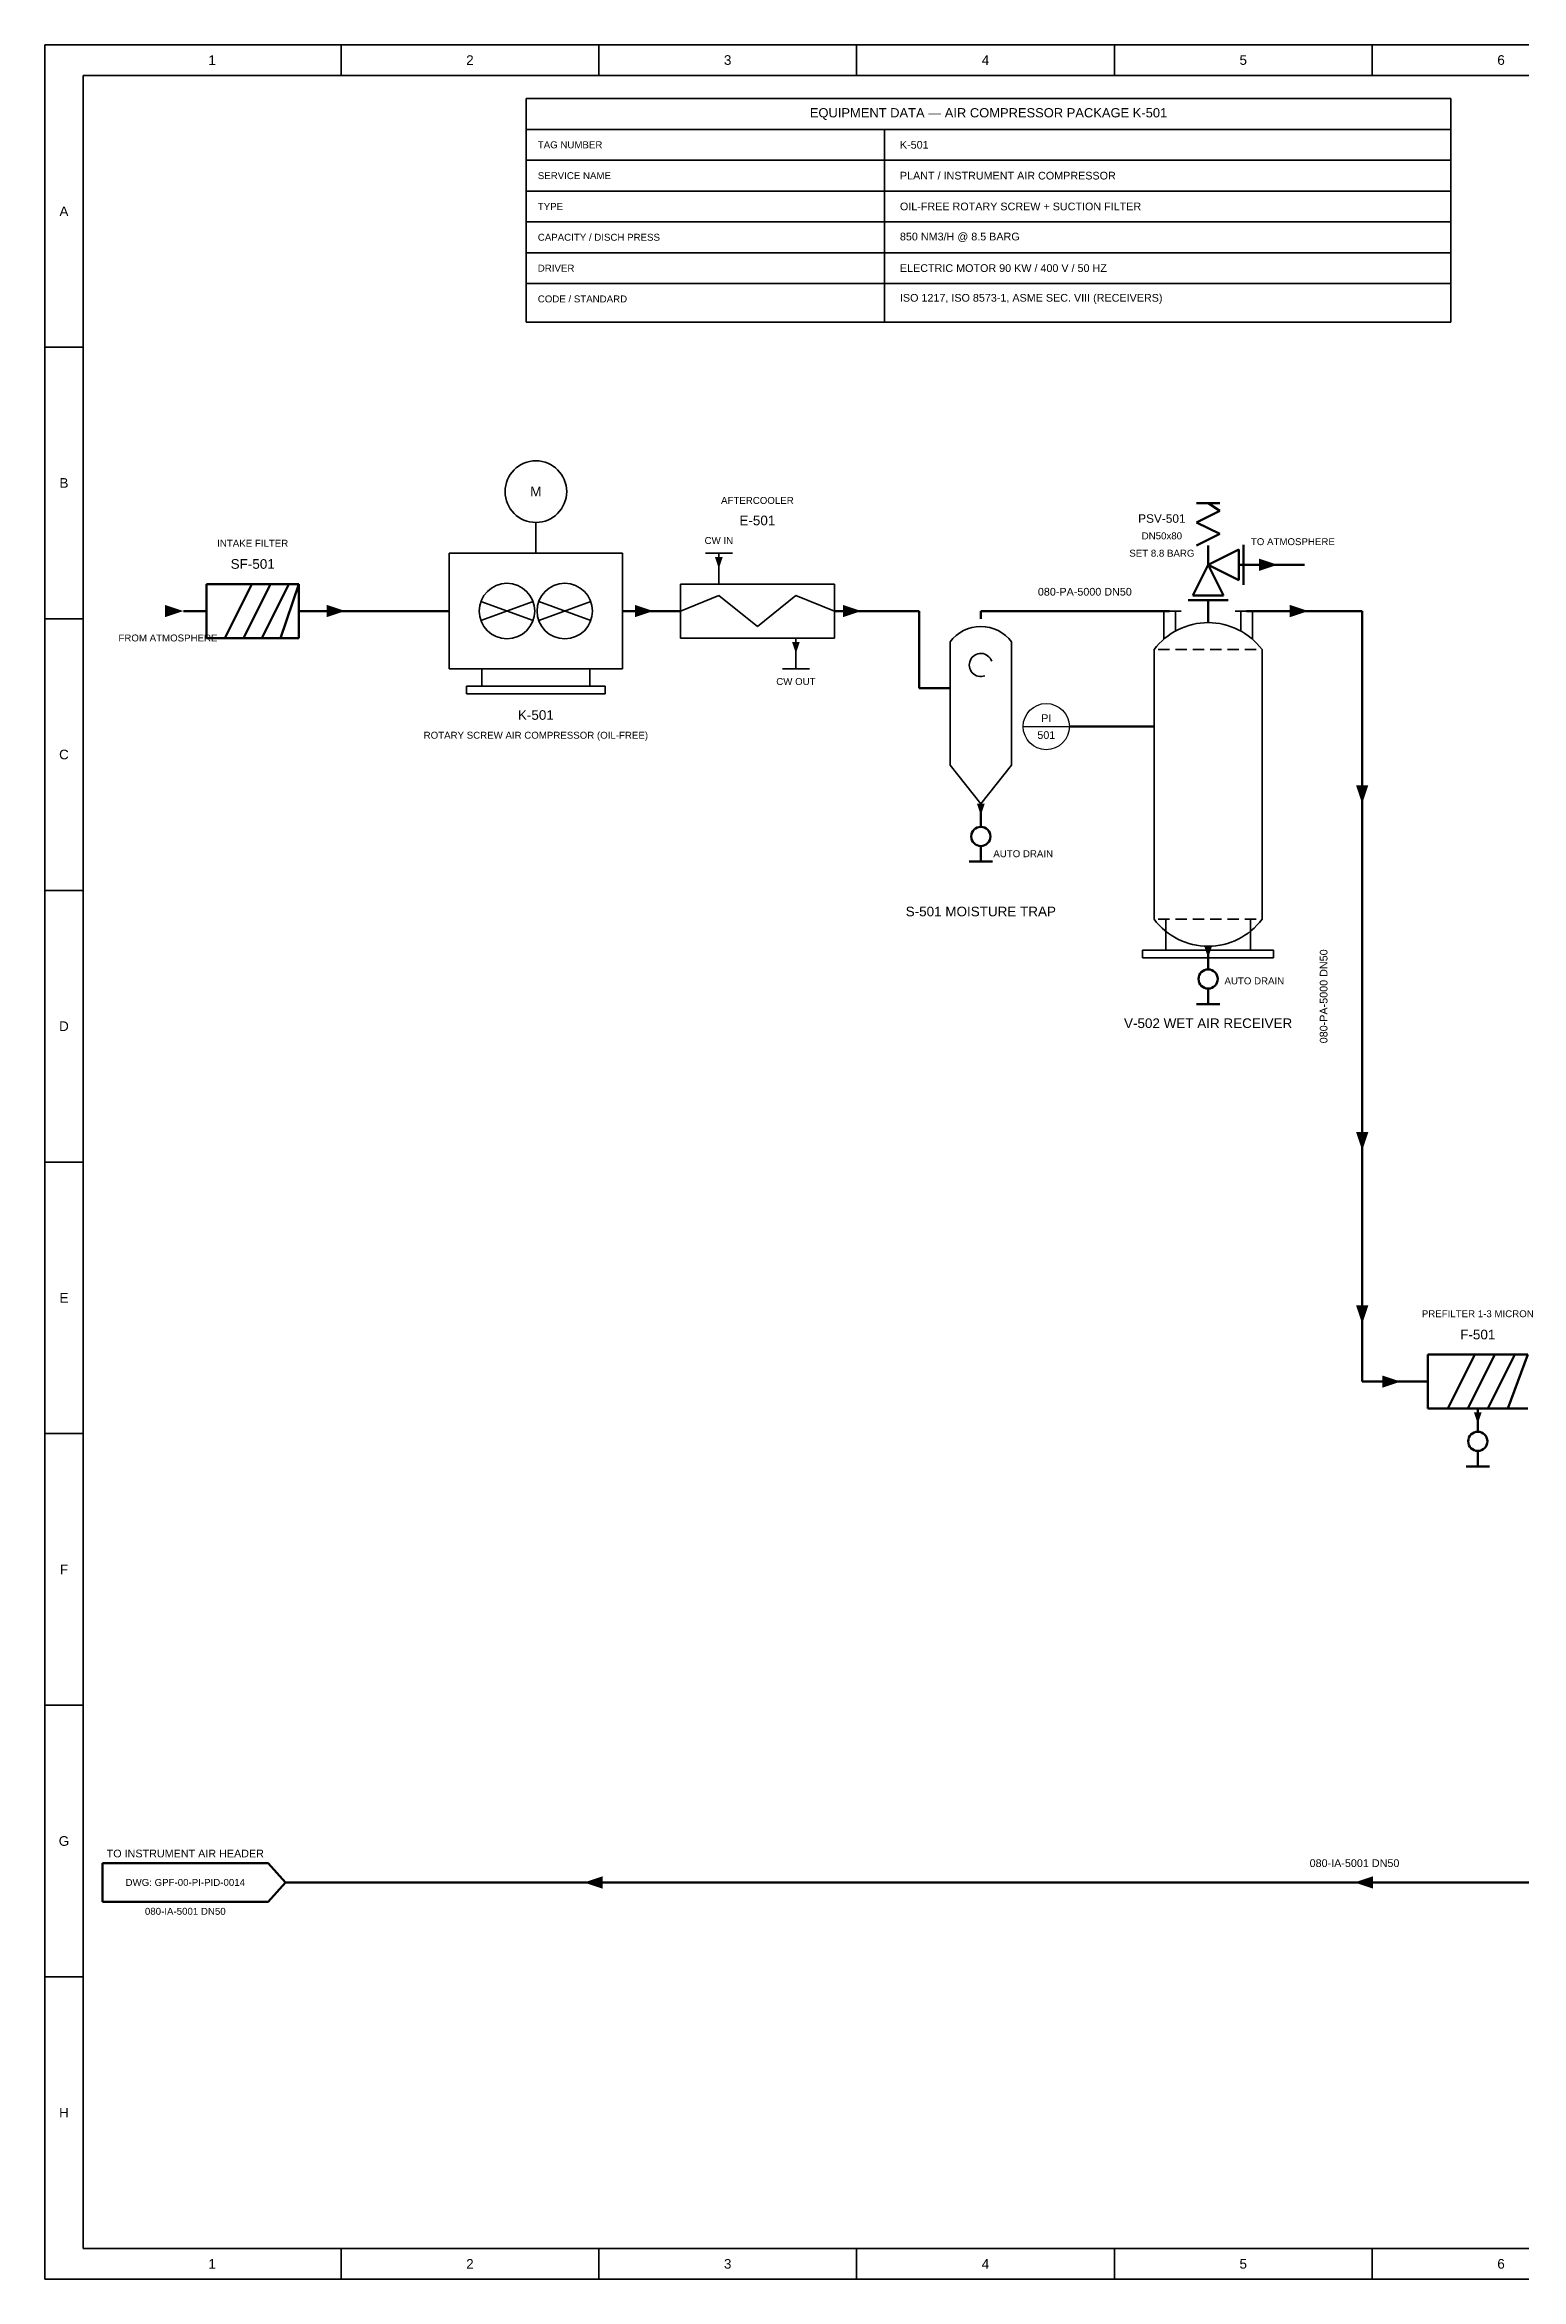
# Model space of a CAD drawing. Header units: millimetres. Extents: x 10 to 831, y 7 to 587.
# Drawn here: x 10 to 393, y 7 to 587 of the extents above; entities that cross this region are included whole.
import ezdxf

# ---------------------------------------------------------------- set-up
doc = ezdxf.new("R2010")
doc.units = ezdxf.units.MM
for name, color, linetype, lineweight in [('REF-EQUIP', 7, 'Continuous', 35), ('REF-FRAME', 7, 'Continuous', 35), ('REF-PROC', 7, 'Continuous', 50), ('REF-SYM', 7, 'Continuous', 25), ('REF-TEXT', 7, 'Continuous', 18)]:
    doc.layers.add(name, color=color, linetype=linetype, lineweight=lineweight)
doc.styles.add('ARIAL', font='arial.ttf')

msp = doc.modelspace()

# ---------------------------------------------------------------- linework, layer by layer
at = {"layer": 'REF-EQUIP'}
for p, q in [((135, 573), (135, 515)), ((375, 573), (135, 573)), ((375, 515), (375, 573)), ((135, 565), (375, 565)), ((228, 515), (228, 565)), ((135, 557), (375, 557)), ((135, 549), (375, 549)), ((135, 541), (375, 541)), ((135, 533), (375, 533)), ((135, 525), (375, 525)), ((135, 515), (375, 515)), ((137.5, 455), (137.5, 463)), ((115, 455), (115, 425)), ((160, 455), (115, 455)), ((160, 425), (160, 455)), ((181.5, 455), (188.5, 455)), ((185, 447), (185, 455)), ((175, 447), (175, 433)), ((215, 447), (175, 447)), ((215, 433), (215, 447)), ((123.23, 442.46), (136.77, 437.54)), ((136.77, 442.46), (123.23, 437.54)), ((138.23, 442.46), (151.77, 437.54)), ((151.77, 442.46), (138.23, 437.54)), ((175, 440), (185, 444)), ((185, 444), (195, 436)), ((195, 436), (205, 444)), ((205, 444), (215, 440)), ((299, 440), (305, 440)), ((300.5, 432.69), (300.5, 440)), ((303.5, 434.8), (303.5, 440)), ((319, 440), (325, 440)), ((320.5, 434.8), (320.5, 440)), ((323.5, 432.69), (323.5, 440)), ((175, 433), (215, 433)), ((205, 433), (205, 425)), ((245, 400), (245, 432)), ((261, 400), (261, 432)), ((298, 360), (298, 430)), ((299, 430), (302, 430)), ((303.5, 430), (306.5, 430)), ((308, 430), (311, 430)), ((312.5, 430), (315.5, 430)), ((317, 430), (320, 430)), ((321.5, 430), (324.5, 430)), ((326, 360), (326, 430)), ((115, 425), (160, 425)), ((123.5, 425), (123.5, 420.5)), ((151.5, 425), (151.5, 420.5)), ((201.5, 425), (208.5, 425)), ((119.5, 420.5), (119.5, 418.5)), ((155.5, 420.5), (119.5, 420.5)), ((119.5, 418.5), (155.5, 418.5)), ((155.5, 418.5), (155.5, 420.5)), ((245, 400), (253, 390)), ((261, 400), (253, 390)), ((299, 360), (302, 360)), ((301, 360), (301, 352)), ((303.5, 360), (306.5, 360)), ((308, 360), (311, 360)), ((312.5, 360), (315.5, 360)), ((317, 360), (320, 360)), ((321.5, 360), (324.5, 360)), ((323, 360), (323, 352)), ((295, 352), (295, 350)), ((329, 352), (295, 352)), ((295, 350), (329, 350)), ((329, 350), (329, 352))]:
    msp.add_line(p, q, dxfattribs=at)
for centre, radius in [((137.5, 471), 8), ((130, 440), 7.2), ((145, 440), 7.2)]:
    msp.add_circle(centre, radius, dxfattribs=at)
for centre, radius, start, end in [((253, 426), 10, 36.8699, 143.1301), ((312, 419.5), 17.5, 36.8699, 143.1301), ((253, 426), 3, 20, 290), ((312, 370.5), 17.5, 216.8699, 323.1301)]:
    msp.add_arc(centre, radius, start, end, dxfattribs=at)
at = {"layer": 'REF-FRAME'}
for p, q in [((10, 587), (10, 7)), ((831, 587), (10, 587)), ((86.92, 579), (86.92, 587)), ((153.83, 579), (153.83, 587)), ((220.75, 579), (220.75, 587)), ((287.67, 579), (287.67, 587)), ((354.58, 579), (354.58, 587)), ((20, 579), (20, 15)), ((823, 579), (20, 579)), ((10, 508.5), (20, 508.5)), ((10, 438), (20, 438)), ((10, 367.5), (20, 367.5)), ((10, 297), (20, 297)), ((10, 226.5), (20, 226.5)), ((10, 156), (20, 156)), ((10, 85.5), (20, 85.5)), ((20, 15), (823, 15)), ((86.92, 7), (86.92, 15)), ((153.83, 7), (153.83, 15)), ((220.75, 7), (220.75, 15)), ((287.67, 7), (287.67, 15)), ((354.58, 7), (354.58, 15)), ((10, 7), (831, 7))]:
    msp.add_line(p, q, dxfattribs=at)
at = {"layer": 'REF-PROC'}
for p, q in [((309, 468), (315, 468)), ((309, 463), (315, 466)), ((315, 466), (312, 468)), ((315, 460), (309, 463)), ((309, 457), (315, 460)), ((312, 452), (312, 457)), ((312, 452), (320, 456)), ((320, 448), (320, 456)), ((321.2, 446.8), (321.2, 457.2)), ((52, 447), (52, 433)), ((76, 447), (52, 447)), ((56.8, 433), (63.8, 447)), ((61.6, 433), (68.6, 447)), ((66.4, 433), (73.4, 447)), ((71.2, 433), (76, 447)), ((76, 433), (76, 447)), ((308, 444), (312, 452)), ((312, 452), (320, 448)), ((316, 444), (312, 452)), ((320, 452), (334, 452)), ((331, 452), (337, 452)), ((306.8, 442.8), (317.2, 442.8)), ((308, 444), (316, 444)), ((312, 437), (312, 442.8)), ((46, 440), (52, 440)), ((76, 440), (115, 440)), ((160, 440), (175, 440)), ((215, 440), (237, 440)), ((237, 420), (237, 440)), ((253, 438), (253, 440)), ((253, 440), (302, 440)), ((322, 440), (352, 440)), ((352, 240), (352, 440)), ((52, 433), (76, 433)), ((237, 420), (245, 420)), ((298, 410), (276, 410)), ((253, 390), (253, 384)), ((253, 379), (253, 375)), ((250, 375), (256, 375)), ((312, 353), (312, 347)), ((309, 338), (315, 338)), ((312, 342), (312, 338)), ((369, 247), (369, 233)), ((395, 247), (369, 247)), ((374.2, 233), (381.2, 247)), ((379.4, 233), (386.4, 247)), ((384.6, 233), (391.6, 247)), ((389.8, 233), (395, 247)), ((352, 240), (369, 240)), ((369, 233), (395, 233)), ((382, 233), (382, 227)), ((382, 222), (382, 218)), ((379, 218), (385, 218)), ((25, 115), (25, 105)), ((68, 115), (25, 115)), ((72.5, 110), (68, 115)), ((25, 105), (68, 105)), ((68, 105), (72.5, 110)), ((72.5, 110), (640, 110))]:
    msp.add_line(p, q, dxfattribs=at)
for centre in [(253, 381.5), (312, 344.5), (382, 224.5)]:
    msp.add_circle(centre, 2.5, dxfattribs=at)
for points in [[(185, 451), (184, 454), (186, 454)], [(330, 452), (325.2, 453.6), (325.2, 450.4)], [(46, 440), (41.2, 441.6), (41.2, 438.4)], [(88, 440), (83.2, 441.6), (83.2, 438.4)], [(168, 440), (163.2, 441.6), (163.2, 438.4)], [(222, 440), (217.2, 441.6), (217.2, 438.4)], [(338, 440), (333.2, 441.6), (333.2, 438.4)], [(205, 429), (204, 432), (206, 432)], [(352, 390), (350.4, 394.8), (353.6, 394.8)], [(253, 387), (252, 390), (254, 390)], [(312, 350), (311, 353), (313, 353)], [(352, 300), (350.4, 304.8), (353.6, 304.8)], [(352, 255), (350.4, 259.8), (353.6, 259.8)], [(362, 240), (357.2, 241.6), (357.2, 238.4)], [(382, 229), (381, 232), (383, 232)], [(150, 110), (154.8, 111.6), (154.8, 108.4)], [(350, 110), (354.8, 111.6), (354.8, 108.4)]]:
    msp.add_solid(points, dxfattribs=at)
at = {"layer": 'REF-SYM'}
msp.add_line((264, 410), (276, 410), dxfattribs=at)
msp.add_circle((270, 410), 6, dxfattribs=at)

# ---------------------------------------------------------------- texts
at = {"layer": 'REF-TEXT', "style": 'ARIAL'}
for s, insert, char_height, attachment_point in [('1', (53.46, 583), 2.5, 5), ('2', (120.38, 583), 2.5, 5), ('3', (187.29, 583), 2.5, 5), ('4', (254.21, 583), 2.5, 5), ('5', (321.12, 583), 2.5, 5), ('6', (388.04, 583), 2.5, 5), ('EQUIPMENT DATA — AIR COMPRESSOR PACKAGE K-501', (255, 569), 2.4, 5), ('TAG NUMBER', (138, 561), 1.8, 4), ('K-501', (232, 561), 2, 4), ('SERVICE NAME', (138, 553), 1.8, 4), ('PLANT / INSTRUMENT AIR COMPRESSOR', (232, 553), 2, 4), ('TYPE', (138, 545), 1.8, 4), ('OIL-FREE ROTARY SCREW + SUCTION FILTER', (232, 545), 2, 4), ('A', (15, 543.75), 2.5, 5), ('CAPACITY / DISCH PRESS', (138, 537), 1.8, 4), ('850 NM3/H @ 8.5 BARG', (232, 537), 2, 4), ('DRIVER', (138, 529), 1.8, 4), ('ELECTRIC MOTOR 90 KW / 400 V / 50 HZ', (232, 529), 2, 4), ('CODE / STANDARD', (138, 521), 1.8, 4), ('ISO 1217, ISO 8573-1, ASME SEC. VIII (RECEIVERS)', (232, 521), 2, 4), ('B', (15, 473.25), 2.5, 5), ('M', (137.5, 471), 2.5, 5), ('AFTERCOOLER', (195, 468.7), 1.8, 5), ('E-501', (195, 463.5), 2.5, 5), ('PSV-501', (300, 464), 2.2, 5), ('INTAKE FILTER', (64, 457.6), 1.8, 5), ('CW IN', (185, 458.3), 1.8, 5), ('DN50x80', (300, 459.5), 1.8, 5), ('TO ATMOSPHERE', (334, 458), 1.8, 5), ('SF-501', (64, 452.2), 2.5, 5), ('SET 8.8 BARG', (300, 455), 1.8, 5), ('080-PA-5000 DN50', (280, 445), 2, 5), ('FROM ATMOSPHERE', (42, 433), 1.8, 5), ('CW OUT', (205, 421.7), 1.8, 5), ('K-501', (137.5, 413), 2.5, 5), ('PI', (270, 412.2), 2, 5), ('ROTARY SCREW AIR COMPRESSOR (OIL-FREE)', (137.5, 407.5), 1.8, 5), ('501', (270, 407.8), 2, 5), ('C', (15, 402.75), 2.5, 5), ('AUTO DRAIN', (264, 377), 1.8, 5), ('S-501 MOISTURE TRAP', (253, 362), 2.5, 5), ('AUTO DRAIN', (324, 344), 1.8, 5), ('D', (15, 332.25), 2.5, 5), ('V-502 WET AIR RECEIVER', (312, 333), 2.5, 5), ('E', (15, 261.75), 2.5, 5), ('PREFILTER 1-3 MICRON', (382, 257.6), 1.8, 5), ('F-501', (382, 252.2), 2.5, 5), ('F', (15, 191.25), 2.5, 5), ('G', (15, 120.75), 2.5, 5), ('TO INSTRUMENT AIR HEADER', (46.5, 117.5), 2, 5), ('080-IA-5001 DN50', (350, 115), 2, 5), ('DWG: GPF-00-PI-PID-0014', (46.5, 110), 1.8, 5), ('080-IA-5001 DN50', (46.5, 102.5), 1.8, 5), ('H', (15, 50.25), 2.5, 5), ('1', (53.46, 11), 2.5, 5), ('2', (120.38, 11), 2.5, 5), ('3', (187.29, 11), 2.5, 5), ('4', (254.21, 11), 2.5, 5), ('5', (321.12, 11), 2.5, 5), ('6', (388.04, 11), 2.5, 5)]:
    msp.add_mtext(s, dxfattribs=dict(at, insert=insert, char_height=char_height, attachment_point=attachment_point))
at = {"layer": 'REF-TEXT', "insert": (342, 340), "char_height": 2, "attachment_point": 5, "rotation": 90, "style": 'ARIAL'}
msp.add_mtext('080-PA-5000 DN50', dxfattribs=at)

doc.saveas('drawing.dxf')
